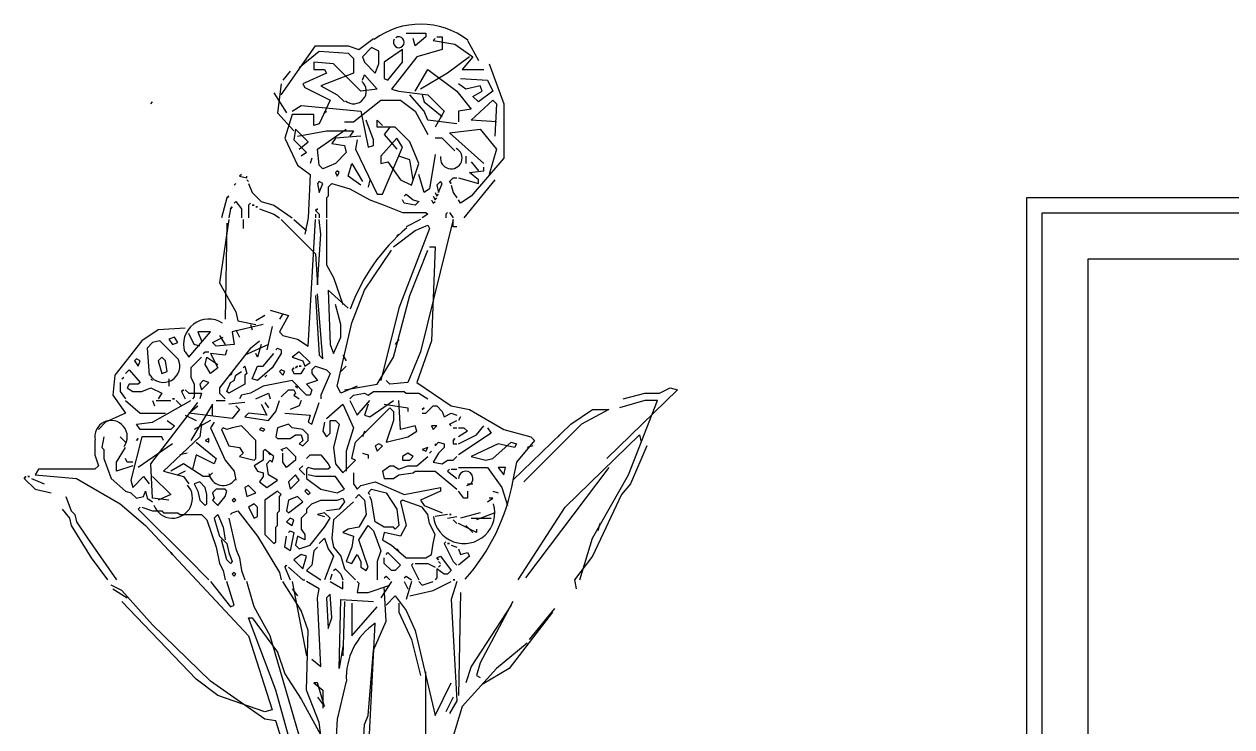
# Model space of a CAD drawing. Header units: millimetres. Extents: x 351279 to 387190, y -1289537 to -1277077.
# Drawn here: x 376835 to 377400, y -1286773 to -1286444 of the extents above; entities that cross this region are included whole.
import ezdxf

# ---------------------------------------------------------------- set-up
doc = ezdxf.new("R2010")
doc.units = ezdxf.units.MM
doc.header["$LTSCALE"] = 20
for name, color, linetype in [('1', 1, 'Continuous'), ('5', 5, 'Continuous'), ('7', 35, 'Continuous'), ('PLANT-EPL03061', 7, 'Continuous')]:
    doc.layers.add(name, color=color, linetype=linetype)
doc.styles.add('ST', font='SimSun.ttf')
doc.styles.get("Standard").update_dxf_attribs({"font": 'SimSun.ttf', "height": 85})

# ---------------------------------------------------------------- blocks, each defined once
blk = doc.blocks.new('PLANT-EPL03006')
at = {"layer": 'PLANT-EPL03061', "color": 7}
for p, q in [((13.011, 34.164), (13.575, 34.587)), ((14.844, 34.799), (15.62, 34.799)), ((15.197, 34.305), (15.127, 34.587)), ((15.62, 34.658), (15.197, 34.305)), ((15.62, 34.799), (15.62, 34.658)), ((15.902, 34.517), (15.973, 34.587)), ((15.973, 34.587), (15.902, 34.517)), ((15.902, 34.517), (16.748, 34.376)), ((16.043, 34.658), (16.255, 34.658)), ((16.255, 34.658), (16.255, 34.164)), ((16.748, 34.376), (17.453, 33.882)), ((17.242, 34.517), (17.665, 33.741)), ((9.979, 32.401), (11.319, 34.305)), ((10.684, 33.459), (11.46, 34.094)), ((11.319, 34.305), (12.588, 34.305)), ((11.46, 34.094), (12.588, 34.023)), ((12.588, 34.305), (13.011, 34.164)), ((12.588, 34.023), (12.8, 33.812)), ((13.505, 34.235), (13.152, 33.882)), ((13.152, 33.882), (13.223, 33.67)), ((13.787, 34.094), (13.505, 34.235)), ((13.787, 33.6), (13.787, 34.094)), ((14.703, 34.164), (13.998, 33.67)), ((15.268, 33.882), (14.28, 32.613)), ((14.703, 33.67), (14.703, 34.164)), ((16.255, 34.164), (15.268, 33.882)), ((17.312, 33.882), (16.466, 33.247)), ((17.453, 33.882), (17.03, 33.388)), ((11.249, 33.67), (11.249, 33.388)), ((12.024, 33.6), (11.249, 33.67)), ((13.082, 32.542), (12.024, 33.6)), ((12.8, 33.812), (12.8, 33.247)), ((13.223, 33.67), (13.646, 33.247)), ((13.646, 33.247), (13.787, 33.6)), ((13.998, 33.67), (13.998, 33.036)), ((14.139, 32.965), (14.703, 33.67)), ((18.088, 33.6), (18.652, 32.049)), ((10.332, 33.318), (10.05, 32.965)), ((11.742, 33.247), (10.825, 32.824)), ((11.249, 33.388), (11.672, 33.388)), ((12.8, 33.247), (11.531, 32.754)), ((11.672, 33.388), (11.742, 33.247)), ((13.152, 32.965), (13.223, 33.177)), ((13.223, 33.177), (13.716, 32.613)), ((13.998, 33.036), (14.139, 32.965)), ((15.197, 32.542), (15.691, 33.388)), ((16.466, 33.247), (15.409, 32.613)), ((15.691, 33.388), (16.819, 32.542)), ((16.96, 33.036), (18.017, 32.965)), ((17.03, 33.388), (17.876, 33.388)), ((18.017, 32.965), (18.229, 32.542)), ((9.697, 32.472), (10.191, 31.696)), ((9.979, 32.824), (9.838, 31.696)), ((10.825, 32.824), (10.896, 32.683)), ((10.896, 32.683), (11.883, 32.19)), ((11.531, 32.754), (12.165, 32.401)), ((13.716, 32.613), (13.082, 32.542)), ((14.28, 32.613), (14.562, 32.542)), ((14.562, 32.542), (15.691, 32.401)), ((16.819, 32.542), (17.383, 31.837)), ((17.171, 32.613), (16.889, 32.824)), ((17.735, 32.754), (17.171, 32.613)), ((17.453, 32.331), (17.806, 32.542)), ((18.229, 32.542), (17.665, 32.119)), ((17.806, 32.542), (17.735, 32.754)), ((4.903, 32.049), (4.973, 32.119)), ((4.973, 32.119), (4.973, 32.119)), ((11.883, 32.19), (11.46, 31.273)), ((12.165, 32.401), (12.447, 32.119)), ((12.8, 31.344), (13.857, 32.19)), ((13.857, 32.19), (14.633, 32.19)), ((14.633, 32.19), (15.197, 31.767)), ((15.55, 31.767), (14.986, 32.401)), ((15.479, 32.401), (15.55, 32.119)), ((15.55, 32.119), (16.255, 31.555)), ((15.691, 32.401), (16.325, 31.767)), ((17.383, 31.414), (18.229, 32.19)), ((17.665, 32.119), (17.453, 32.331)), ((18.229, 32.19), (18.37, 32.049)), ((18.37, 32.049), (18.299, 30.78)), ((18.652, 32.049), (18.652, 29.934)), ((9.838, 31.696), (10.473, 30.991)), ((10.402, 31.626), (10.12, 30.709)), ((10.402, 31.767), (10.755, 31.978)), ((11.249, 31.626), (10.402, 31.626)), ((10.755, 31.978), (13.082, 31.767)), ((11.249, 31.203), (11.249, 31.626)), ((11.672, 31.696), (11.742, 31.767)), ((11.742, 31.767), (11.742, 31.767)), ((13.082, 31.767), (13.364, 30.357)), ((15.197, 31.767), (15.691, 30.85)), ((15.691, 31.414), (15.55, 31.767)), ((16.325, 31.767), (15.973, 31.132)), ((17.383, 31.837), (16.889, 31.767)), ((16.889, 31.767), (16.889, 31.344)), ((10.543, 31.062), (10.473, 30.639)), ((11.037, 30.568), (10.543, 31.062)), ((11.46, 31.273), (11.249, 31.203)), ((11.39, 30.286), (12.518, 31.062)), ((12.447, 31.344), (12.8, 31.344)), ((13.575, 30.639), (13.293, 31.414)), ((13.716, 31.132), (13.716, 31.414)), ((13.716, 31.414), (13.928, 31.203)), ((14.421, 31.132), (13.716, 31.132)), ((14.21, 31.132), (13.998, 30.85)), ((14.986, 30.568), (14.421, 31.132)), ((16.819, 31.273), (15.691, 31.414)), ((16.537, 30.921), (17.735, 31.062)), ((18.37, 31.344), (17.383, 31.414)), ((17.735, 31.062), (18.37, 30.286)), ((10.12, 30.709), (10.614, 29.651)), ((10.473, 30.639), (10.966, 30.145)), ((10.614, 30.78), (11.742, 30.991)), ((11.742, 30.991), (12.8, 30.991)), ((12.095, 30.709), (11.954, 30.498)), ((13.082, 30.78), (12.095, 30.709)), ((12.8, 30.991), (12.659, 30.78)), ((12.941, 30.639), (12.87, 30.286)), ((13.575, 30.427), (13.575, 30.639)), ((14.492, 30.709), (13.857, 30.004)), ((13.998, 30.85), (14.492, 30.286)), ((14.703, 30.357), (14.492, 30.709)), ((16.255, 30.709), (15.973, 30.709)), ((16.748, 30.216), (16.255, 30.709)), ((17.876, 29.722), (16.537, 30.921)), ((10.684, 30.286), (11.037, 30.568)), ((10.966, 30.145), (10.755, 30.004)), ((11.46, 29.651), (11.39, 30.286)), ((11.954, 30.498), (12.447, 30.427)), ((12.518, 30.145), (12.095, 29.722)), ((12.447, 30.427), (12.518, 30.145)), ((12.87, 30.286), (13.716, 28.523)), ((13.364, 30.357), (13.575, 30.427)), ((13.928, 28.523), (14.703, 30.357)), ((15.338, 29.722), (14.986, 30.568)), ((18.37, 30.286), (18.088, 29.299)), ((10.614, 29.651), (11.108, 29.299)), ((11.178, 29.934), (11.108, 29.722)), ((11.601, 29.51), (11.46, 29.651)), ((12.095, 29.722), (11.601, 29.51)), ((12.588, 29.228), (12.729, 29.722)), ((12.729, 29.722), (13.152, 29.017)), ((13.857, 30.004), (13.857, 29.722)), ((13.857, 29.722), (14.139, 29.792)), ((14.139, 29.792), (14.633, 29.087)), ((14.986, 29.863), (14.562, 30.004)), ((15.127, 29.087), (14.986, 29.863)), ((15.056, 28.876), (15.338, 29.722)), ((15.973, 30.075), (15.761, 28.735)), ((17.171, 30.004), (17.171, 29.722)), ((18.652, 29.934), (17.383, 28.453)), ((17.383, 29.792), (17.665, 29.44)), ((8.428, 29.299), (8.358, 29.228)), ((8.358, 29.228), (8.64, 29.158)), ((8.64, 29.158), (8.64, 29.228)), ((11.108, 29.299), (11.037, 27.607)), ((12.165, 29.44), (12.095, 29.369)), ((12.095, 29.369), (12.165, 29.228)), ((12.236, 29.369), (12.165, 29.44)), ((12.165, 29.228), (12.236, 29.369)), ((13.082, 28.876), (12.588, 29.228)), ((15.55, 28.594), (15.338, 29.299)), ((17.312, 29.369), (17.876, 29.44)), ((17.665, 29.087), (17.312, 29.369)), ((17.876, 29.44), (17.876, 29.581)), ((8.076, 28.735), (8.076, 28.735)), ((8.146, 28.876), (8.217, 28.946)), ((8.287, 29.087), (8.287, 29.087)), ((8.64, 29.087), (8.71, 29.017)), ((8.71, 29.017), (8.64, 29.087)), ((8.71, 28.946), (8.851, 28.594)), ((11.46, 29.017), (11.39, 28.946)), ((11.39, 28.946), (11.46, 28.594)), ((11.601, 28.946), (11.46, 29.017)), ((11.46, 28.594), (11.601, 28.946)), ((11.813, 28.805), (11.954, 28.946)), ((11.813, 28.805), (11.813, 28.453)), ((11.954, 28.946), (12.659, 28.735)), ((12.659, 28.735), (13.434, 28.312)), ((13.434, 29.087), (13.364, 28.805)), ((14.633, 29.087), (15.056, 28.876)), ((15.761, 28.735), (15.55, 28.594)), ((16.184, 29.017), (16.043, 28.876)), ((16.043, 28.876), (16.114, 28.594)), ((16.114, 28.594), (16.255, 28.946)), ((16.255, 28.946), (16.184, 29.017)), ((16.537, 29.017), (16.678, 29.158)), ((16.537, 29.017), (16.607, 28.946)), ((16.607, 28.946), (16.537, 29.017)), ((16.607, 28.876), (16.678, 28.594)), ((16.678, 29.158), (16.819, 29.158)), ((16.889, 29.158), (17.665, 28.946)), ((18.299, 29.087), (17.101, 27.607)), ((17.665, 28.946), (17.665, 29.087)), ((7.864, 28.382), (7.653, 27.607)), ((7.864, 28.382), (7.935, 28.453)), ((7.935, 28.453), (7.864, 28.382)), ((8.005, 28.594), (8.005, 28.594)), ((8.146, 28.171), (8.217, 28.241)), ((8.217, 28.241), (8.428, 27.959)), ((8.851, 28.594), (9.204, 28.241)), ((9.204, 28.241), (9.697, 28.1)), ((11.813, 28.453), (11.742, 28.382)), ((11.742, 28.382), (11.742, 27.607)), ((13.434, 28.312), (13.998, 28.1)), ((13.716, 28.523), (13.928, 28.523)), ((14.774, 28.171), (14.703, 28.312)), ((14.774, 28.453), (14.844, 28.523)), ((14.844, 28.523), (15.127, 28.312)), ((15.127, 28.312), (15.338, 28.241)), ((15.338, 28.241), (15.197, 28.1)), ((15.832, 28.312), (15.902, 28.171)), ((15.902, 28.453), (15.973, 28.312)), ((15.902, 28.171), (15.973, 28.241)), ((15.973, 28.594), (16.043, 28.453)), ((15.973, 28.312), (16.043, 28.382)), ((16.043, 28.453), (16.114, 28.523)), ((16.678, 28.594), (16.819, 28.382)), ((16.96, 28.171), (16.889, 28.312)), ((17.383, 28.453), (16.96, 28.171)), ((8.005, 27.959), (7.935, 27.607)), ((8.005, 27.959), (8.076, 28.03)), ((8.076, 28.03), (8.005, 27.959)), ((8.428, 27.959), (8.428, 27.607)), ((8.71, 28.1), (8.781, 28.171)), ((8.781, 28.171), (8.71, 28.1)), ((8.71, 28.1), (8.71, 27.607)), ((8.851, 28.1), (8.922, 28.1)), ((8.922, 28.1), (8.851, 28.1)), ((8.992, 28.03), (9.063, 28.03)), ((9.063, 28.03), (8.992, 28.03)), ((9.133, 27.959), (9.697, 27.748)), ((9.697, 28.1), (10.402, 27.607)), ((11.319, 27.889), (11.39, 27.959)), ((11.39, 27.959), (11.319, 27.889)), ((11.319, 27.889), (11.46, 27.748)), ((13.998, 28.1), (14.703, 27.818)), ((14.703, 27.818), (15.62, 27.818)), ((15.197, 28.1), (14.774, 28.171)), ((15.62, 27.818), (15.691, 27.748)), ((16.396, 27.748), (16.466, 27.818)), ((16.466, 27.818), (16.396, 27.748)), ((16.537, 27.818), (16.678, 27.607)), ((7.935, 27.536), (7.582, 25.068)), ((7.864, 27.395), (7.794, 23.658)), ((8.499, 27.536), (8.499, 27.184)), ((9.697, 27.748), (9.909, 27.607)), ((9.979, 27.536), (10.473, 27.043)), ((10.473, 27.536), (10.966, 27.113)), ((11.037, 27.607), (10.896, 26.972)), ((11.037, 22.601), (11.319, 27.536)), ((11.319, 27.748), (11.319, 27.607)), ((11.46, 27.748), (11.46, 27.607)), ((11.531, 26.972), (11.46, 27.536)), ((11.742, 27.536), (11.742, 25.773)), ((15.409, 27.536), (14.844, 27.254)), ((15.197, 27.113), (15.691, 27.325)), ((16.678, 27.536), (15.409, 22.389)), ((15.691, 27.748), (15.479, 27.607)), ((15.691, 27.325), (15.761, 27.184)), ((16.396, 27.748), (16.396, 27.607)), ((16.678, 27.254), (16.678, 27.536)), ((10.473, 27.043), (11.319, 26.197)), ((11.39, 24.998), (11.531, 26.972)), ((14.351, 26.479), (15.197, 27.113)), ((14.492, 26.902), (14.562, 26.972)), ((15.761, 27.184), (14.562, 24.081)), ((14.562, 26.972), (14.562, 26.972)), ((16.819, 27.254), (16.678, 27.254)), ((15.761, 26.479), (15.973, 26.479)), ((15.973, 26.479), (15.832, 22.812)), ((11.319, 26.197), (11.39, 24.998)), ((13.223, 24.786), (14.28, 26.338)), ((14.986, 24.575), (15.691, 26.338)), ((11.742, 25.773), (12.024, 25.28)), ((7.582, 25.068), (8.217, 23.94)), ((12.024, 25.28), (12.377, 24.222)), ((11.319, 24.575), (11.46, 22.248)), ((11.601, 22.107), (11.39, 24.645)), ((12.588, 24.081), (11.813, 24.786)), ((11.813, 24.786), (11.883, 22.671)), ((12.729, 23.517), (13.223, 24.786)), ((14.351, 22.177), (14.986, 24.575)), ((9.556, 24.011), (10.261, 23.799)), ((12.306, 23.447), (12.095, 24.222)), ((14.562, 24.081), (13.857, 21.261)), ((8.217, 23.94), (8.287, 23.588)), ((8.287, 23.588), (8.992, 23.447)), ((9.345, 23.799), (8.992, 23.588)), ((10.05, 23.87), (9.909, 23.658)), ((10.261, 23.799), (9.909, 23.165)), ((5.185, 23.235), (4.55, 22.812)), ((6.242, 23.306), (5.185, 23.235)), ((6.383, 22.177), (7.229, 23.165)), ((6.595, 22.671), (6.383, 23.094)), ((7.229, 23.165), (6.736, 23.165)), ((6.736, 23.165), (6.877, 22.812)), ((9.274, 23.447), (8.076, 23.165)), ((8.076, 23.165), (8.146, 22.671)), ((8.217, 23.235), (8.358, 22.953)), ((8.781, 23.447), (8.851, 23.235)), ((9.627, 23.376), (9.415, 22.46)), ((9.909, 23.165), (10.05, 23.024)), ((12.165, 21.049), (12.729, 23.517)), ((12.306, 22.953), (12.306, 23.447)), ((4.55, 22.812), (3.493, 21.472)), ((4.973, 22.742), (4.762, 22.53)), ((5.255, 22.812), (4.973, 22.742)), ((5.96, 22.107), (5.255, 22.812)), ((5.819, 22.953), (5.608, 22.883)), ((5.608, 22.883), (5.749, 22.671)), ((5.749, 22.671), (5.96, 22.742)), ((5.96, 22.742), (5.819, 22.953)), ((6.806, 22.601), (6.595, 22.671)), ((7.3, 22.742), (7.723, 22.953)), ((7.441, 22.601), (7.3, 22.742)), ((8.146, 22.671), (7.441, 22.601)), ((7.582, 23.024), (7.794, 22.671)), ((9.486, 22.671), (8.569, 22.248)), ((8.781, 22.53), (9.133, 22.812)), ((9.204, 22.671), (9.063, 22.177)), ((10.05, 23.024), (10.614, 22.883)), ((10.614, 22.883), (11.037, 22.601)), ((11.883, 22.671), (12.024, 22.319)), ((12.024, 22.319), (12.306, 22.953)), ((14.562, 22.883), (14.421, 22.671)), ((15.832, 22.812), (15.268, 21.19)), ((4.762, 22.53), (4.832, 21.472)), ((5.326, 22.177), (5.185, 22.036)), ((5.467, 22.036), (5.326, 22.177)), ((6.242, 22.389), (6.383, 22.177)), ((6.454, 21.754), (6.877, 22.177)), ((6.947, 22.319), (7.018, 22.389)), ((7.018, 22.389), (7.159, 22.389)), ((7.018, 21.895), (7.088, 22.177)), ((7.088, 22.177), (7.512, 21.895)), ((7.794, 22.248), (7.229, 22.319)), ((7.229, 22.319), (7.512, 21.754)), ((8.781, 22.53), (7.582, 20.979)), ((7.864, 22.46), (7.794, 22.248)), ((9.063, 22.177), (8.992, 22.319)), ((9.274, 21.825), (9.697, 22.319)), ((9.979, 22.319), (9.627, 21.754)), ((9.768, 22.46), (9.838, 22.53)), ((9.838, 22.53), (9.979, 22.46)), ((9.979, 22.46), (9.979, 22.319)), ((10.684, 22.389), (10.402, 22.177)), ((10.402, 22.177), (10.825, 22.036)), ((11.108, 21.966), (10.684, 22.389)), ((11.46, 22.248), (11.601, 22.107)), ((12.377, 22.248), (12.518, 22.036)), ((13.716, 21.12), (14.351, 22.177)), ((15.409, 22.389), (14.915, 21.19)), ((3.916, 21.543), (4.057, 21.684)), ((4.057, 21.684), (4.48, 21.19)), ((4.339, 22.107), (4.268, 22.036)), ((4.268, 22.036), (4.409, 21.825)), ((4.48, 22.036), (4.339, 22.107)), ((4.409, 21.825), (4.48, 22.036)), ((5.185, 22.036), (5.326, 21.543)), ((5.537, 21.613), (5.467, 22.036)), ((6.454, 21.754), (6.454, 21.402)), ((7.229, 21.543), (7.018, 21.895)), ((7.512, 21.754), (7.229, 21.543)), ((8.499, 21.754), (8.569, 21.825)), ((8.569, 21.825), (8.64, 21.543)), ((8.851, 21.331), (9.063, 21.825)), ((9.063, 21.825), (9.274, 21.825)), ((9.627, 21.754), (9.063, 21.261)), ((9.979, 21.684), (9.909, 21.613)), ((10.12, 21.613), (9.979, 21.684)), ((10.402, 21.684), (10.473, 21.754)), ((10.473, 21.754), (10.402, 21.684)), ((10.402, 21.684), (10.473, 21.543)), ((10.543, 21.754), (10.614, 21.825)), ((10.614, 21.825), (10.543, 21.754)), ((10.684, 21.825), (10.755, 21.825)), ((10.755, 21.825), (10.684, 21.825)), ((10.755, 21.543), (10.896, 21.754)), ((10.825, 22.036), (10.896, 21.825)), ((10.896, 21.825), (11.108, 21.966)), ((11.178, 21.684), (11.319, 21.825)), ((11.178, 21.684), (11.178, 21.543)), ((11.319, 21.825), (11.742, 21.684)), ((11.742, 21.684), (11.883, 21.543)), ((12.518, 21.825), (12.306, 21.613)), ((3.493, 21.472), (3.422, 20.697)), ((3.704, 21.19), (3.704, 20.838)), ((3.775, 21.331), (3.845, 21.402)), ((4.48, 21.19), (4.409, 21.12)), ((4.903, 21.331), (4.973, 21.261)), ((4.973, 21.261), (4.903, 21.331)), ((5.326, 21.543), (5.537, 21.613)), ((5.608, 21.331), (5.608, 21.049)), ((6.454, 21.402), (6.595, 21.12)), ((6.947, 21.261), (6.806, 21.12)), ((6.877, 20.908), (7.159, 21.19)), ((7.159, 21.19), (6.947, 21.261)), ((7.864, 20.838), (8.005, 21.19)), ((8.005, 21.472), (8.076, 21.543)), ((8.076, 21.543), (8.005, 21.472)), ((8.005, 21.19), (8.146, 21.261)), ((8.146, 21.261), (8.217, 21.472)), ((8.217, 21.472), (8.428, 21.613)), ((8.64, 21.543), (8.569, 21.472)), ((8.569, 21.472), (8.569, 21.12)), ((9.063, 21.261), (8.851, 21.331)), ((10.402, 21.261), (9.274, 21.049)), ((9.345, 21.402), (9.415, 21.472)), ((9.415, 21.472), (9.345, 21.402)), ((9.909, 21.613), (10.05, 21.472)), ((10.05, 21.472), (10.12, 21.613)), ((10.966, 20.697), (10.402, 21.261)), ((10.473, 21.543), (10.755, 21.543)), ((11.39, 21.261), (10.966, 21.12)), ((11.178, 21.543), (11.39, 21.261)), ((11.883, 21.543), (11.531, 20.697)), ((14.21, 21.12), (14.069, 21.261)), ((14.915, 21.19), (14.21, 21.12)), ((15.268, 21.19), (16.607, 20.274)), ((3.704, 20.838), (3.916, 20.556)), ((4.057, 21.12), (3.986, 20.979)), ((3.986, 20.979), (4.198, 20.838)), ((4.409, 21.12), (4.057, 21.12)), ((4.198, 20.838), (4.55, 20.838)), ((4.55, 20.838), (4.903, 20.979)), ((4.903, 20.979), (5.326, 20.767)), ((5.326, 20.767), (5.185, 20.556)), ((6.101, 20.838), (6.172, 20.908)), ((6.172, 20.908), (6.101, 20.838)), ((6.101, 20.838), (6.242, 20.556)), ((6.242, 20.908), (6.383, 20.767)), ((6.383, 20.767), (6.877, 20.767)), ((6.595, 21.12), (6.595, 20.626)), ((6.806, 21.12), (6.877, 20.908)), ((6.877, 20.767), (6.806, 20.556)), ((7.582, 20.979), (7.582, 20.767)), ((7.582, 20.767), (7.794, 20.556)), ((7.935, 20.767), (7.864, 20.838)), ((8.569, 21.12), (7.935, 20.767)), ((8.781, 20.767), (8.428, 20.697)), ((9.274, 21.049), (8.781, 20.767)), ((8.992, 20.556), (9.486, 20.767)), ((9.486, 20.767), (9.556, 20.556)), ((9.979, 20.626), (10.261, 20.908)), ((10.261, 20.908), (10.473, 20.908)), ((10.473, 20.908), (10.543, 20.767)), ((10.543, 20.767), (10.473, 20.697)), ((10.543, 21.049), (10.614, 20.979)), ((10.614, 20.979), (10.543, 21.049)), ((10.966, 21.12), (11.178, 20.908)), ((11.178, 20.908), (11.108, 20.697)), ((12.306, 20.767), (12.165, 21.049)), ((12.941, 21.049), (12.306, 20.767)), ((12.447, 20.908), (13.716, 21.12)), ((12.8, 20.697), (13.223, 20.767)), ((13.223, 20.767), (13.364, 20.697)), ((13.364, 20.697), (13.575, 20.838)), ((13.575, 20.838), (14.774, 20.838)), ((14.774, 20.838), (14.844, 20.767)), ((14.844, 20.767), (15.338, 20.767)), ((15.338, 20.767), (15.691, 20.556)), ((25.421, 20.908), (22.671, 18.229)), ((23.306, 20.556), (24.152, 20.767)), ((24.152, 20.767), (24.716, 20.767)), ((24.716, 20.767), (25.139, 20.979)), ((25.139, 20.979), (25.421, 20.908)), ((3.422, 20.697), (3.916, 19.992)), ((3.916, 20.485), (4.48, 19.992)), ((4.903, 18.017), (6.736, 20.415)), ((4.973, 20.485), (5.044, 20.274)), ((4.973, 19.639), (6.454, 20.485)), ((5.114, 20.485), (5.678, 20.485)), ((5.749, 20.556), (5.819, 20.556)), ((5.819, 20.556), (5.749, 20.556)), ((5.89, 20.485), (6.101, 20.274)), ((6.383, 19.992), (6.736, 20.274)), ((7.3, 20.344), (6.454, 18.934)), ((6.595, 20.626), (6.524, 20.556)), ((7.3, 19.921), (7.3, 20.344)), ((7.441, 20.485), (7.794, 20.485)), ((8.569, 20.415), (7.935, 20.344)), ((8.217, 20.274), (8.358, 20.133)), ((8.428, 20.697), (8.358, 20.556)), ((9.204, 20.344), (9.415, 19.921)), ((9.345, 20.415), (9.486, 20.203)), ((9.768, 20.062), (9.909, 20.485)), ((10.684, 20.274), (10.332, 20.133)), ((10.473, 20.697), (10.684, 20.556)), ((10.755, 20.485), (10.684, 20.274)), ((11.108, 20.697), (10.966, 20.697)), ((11.178, 19.569), (11.46, 20.415)), ((11.531, 20.697), (11.531, 20.556)), ((11.742, 19.78), (12.377, 20.344)), ((12.377, 20.344), (12.8, 19.428)), ((12.659, 20.556), (12.8, 20.697)), ((12.659, 20.485), (12.941, 19.921)), ((12.941, 19.921), (13.434, 20.485)), ((13.223, 20.626), (13.223, 20.626)), ((13.364, 20.344), (13.223, 19.921)), ((13.434, 20.626), (13.434, 20.626)), ((13.434, 19.851), (14.351, 20.485)), ((13.998, 20.344), (14.915, 20.203)), ((14.633, 19.357), (14.562, 20.485)), ((15.62, 19.992), (15.902, 20.274)), ((15.902, 20.274), (16.043, 20.274)), ((16.043, 20.274), (16.255, 20.062)), ((16.607, 20.274), (17.312, 20.133)), ((24.152, 20.485), (23.165, 20.203)), ((23.517, 17.594), (24.645, 20.485)), ((24.645, 20.485), (24.152, 20.485)), ((3.916, 19.992), (3.14, 19.639)), ((4.48, 19.992), (5.467, 19.992)), ((6.242, 19.921), (6.665, 19.71)), ((8.076, 19.78), (6.383, 19.992)), ((8.358, 20.133), (8.076, 19.78)), ((8.71, 19.992), (8.569, 19.851)), ((8.569, 19.851), (9.486, 19.71)), ((9.415, 19.921), (8.71, 19.992)), ((9.486, 19.71), (9.768, 20.062)), ((10.12, 19.992), (11.108, 19.921)), ((11.108, 19.921), (11.037, 19.639)), ((12.87, 18.864), (14.21, 20.203)), ((13.223, 19.921), (13.434, 19.851)), ((14.21, 20.203), (14.351, 20.062)), ((14.351, 20.062), (14.351, 19.71)), ((14.915, 20.203), (14.915, 20.062)), ((15.479, 20.133), (15.55, 20.203)), ((15.55, 20.203), (15.479, 20.133)), ((15.479, 19.992), (15.62, 19.992)), ((16.255, 20.062), (16.325, 19.851)), ((16.325, 19.851), (16.607, 19.992)), ((16.607, 19.992), (16.819, 19.921)), ((16.96, 19.851), (16.889, 19.71)), ((17.312, 20.133), (18.652, 19.357)), ((21.261, 19.569), (22.107, 20.133)), ((22.742, 20.133), (21.684, 19.569)), ((22.107, 20.133), (22.742, 20.133)), ((3.14, 19.639), (2.858, 19.357)), ((4.339, 19.569), (4.973, 19.639)), ((4.48, 19.357), (4.339, 19.569)), ((5.678, 19.357), (4.48, 19.357)), ((5.537, 19.71), (5.819, 19.498)), ((5.819, 19.498), (5.678, 19.357)), ((7.229, 19.71), (6.595, 19.357)), ((6.877, 19.569), (6.806, 19.075)), ((7.371, 19.639), (7.229, 19.428)), ((7.229, 19.428), (7.794, 18.158)), ((7.723, 19.428), (7.653, 19.357)), ((7.653, 19.357), (7.935, 18.723)), ((7.864, 19.357), (7.723, 19.428)), ((8.076, 19.428), (7.864, 19.357)), ((8.428, 19.498), (8.076, 19.428)), ((8.992, 18.934), (8.428, 19.498)), ((9.204, 19.428), (9.133, 19.357)), ((9.133, 19.357), (9.274, 19.287)), ((9.345, 19.357), (9.204, 19.428)), ((9.274, 19.287), (9.345, 19.357)), ((9.838, 19.428), (9.768, 19.075)), ((10.261, 19.569), (9.838, 19.428)), ((10.402, 19.428), (10.261, 19.569)), ((10.825, 19.357), (10.402, 19.428)), ((11.037, 19.146), (10.825, 19.357)), ((11.037, 19.639), (11.178, 19.569)), ((11.672, 19.639), (11.601, 19.287)), ((11.883, 19.71), (12.095, 19.71)), ((11.883, 19.216), (11.883, 19.71)), ((12.236, 19.569), (12.024, 18.652)), ((12.095, 19.71), (12.236, 19.569)), ((12.8, 19.428), (12.518, 18.511)), ((14.351, 19.71), (14.069, 18.864)), ((15.197, 19.498), (14.633, 19.357)), ((15.268, 19.287), (15.197, 19.498)), ((15.832, 19.498), (15.902, 19.357)), ((16.043, 19.498), (15.832, 19.498)), ((15.902, 19.357), (16.043, 19.498)), ((16.537, 19.569), (16.819, 19.71)), ((16.537, 19.569), (16.607, 19.498)), ((16.607, 19.498), (16.537, 19.569)), ((16.678, 19.428), (16.819, 19.428)), ((16.889, 19.428), (17.101, 19.428)), ((17.101, 19.428), (17.242, 19.287)), ((17.594, 19.146), (17.876, 19.498)), ((18.017, 19.428), (18.158, 19.216)), ((18.652, 19.357), (19.71, 19.075)), ((19.005, 17.383), (21.261, 19.569)), ((21.684, 19.569), (19.428, 17.312)), ((2.717, 18.934), (2.717, 18.37)), ((3.069, 19.075), (2.999, 18.652)), ((3.704, 19.075), (3.916, 18.864)), ((4.55, 19.075), (4.127, 17.383)), ((4.339, 18.934), (4.409, 19.005)), ((4.409, 19.005), (4.339, 18.934)), ((5.326, 19.075), (4.55, 19.075)), ((5.396, 18.934), (5.326, 19.075)), ((6.806, 19.075), (5.396, 17.735)), ((6.665, 18.864), (7.441, 18.229)), ((7.159, 19.005), (7.018, 18.934)), ((7.018, 18.934), (7.159, 18.864)), ((7.159, 18.864), (7.159, 19.005)), ((8.992, 18.229), (8.992, 18.934)), ((9.768, 19.075), (9.838, 19.005)), ((9.838, 19.005), (10.332, 19.005)), ((10.332, 19.005), (10.543, 19.146)), ((10.543, 19.146), (10.755, 19.146)), ((10.825, 18.934), (10.684, 18.793)), ((10.755, 19.146), (10.825, 18.934)), ((10.825, 18.723), (11.037, 18.934)), ((11.037, 18.934), (11.037, 19.146)), ((11.601, 19.287), (11.742, 19.075)), ((11.742, 19.075), (11.883, 19.216)), ((12.729, 18.229), (12.87, 18.864)), ((13.223, 19.287), (13.152, 19.075)), ((14.069, 18.864), (14.915, 19.075)), ((14.915, 19.075), (15.268, 19.287)), ((15.973, 18.723), (16.114, 18.864)), ((16.114, 18.864), (16.325, 18.793)), ((16.678, 18.934), (16.748, 19.005)), ((16.748, 19.005), (16.678, 18.934)), ((16.678, 18.934), (16.678, 18.793)), ((17.242, 19.287), (16.889, 19.075)), ((18.158, 19.216), (16.889, 18.37)), ((16.889, 18.793), (17.594, 19.146)), ((18.229, 18.229), (18.934, 18.864)), ((18.934, 18.864), (19.146, 18.793)), ((19.851, 18.934), (19.146, 18.088)), ((19.71, 19.075), (19.851, 18.934)), ((20.767, 19.075), (20.838, 19.146)), ((20.838, 19.146), (20.838, 19.146)), ((21.049, 16.325), (23.94, 19.146)), ((23.94, 19.146), (24.011, 18.864)), ((2.717, 18.37), (2.858, 17.947)), ((2.999, 18.652), (3.069, 18.582)), ((3.069, 18.582), (3.069, 18.229)), ((3.563, 18.088), (3.916, 18.652)), ((5.749, 18.793), (4.409, 17.876)), ((6.313, 18.44), (6.031, 18.37)), ((6.665, 18.37), (6.524, 17.806)), ((7.371, 18.017), (6.665, 18.37)), ((7.935, 18.723), (8.358, 18.652)), ((8.358, 18.652), (8.499, 18.44)), ((8.499, 18.44), (8.358, 18.299)), ((9.345, 18.582), (9.274, 18.511)), ((9.274, 18.511), (9.274, 18.158)), ((9.697, 18.299), (9.345, 18.582)), ((9.486, 18.44), (9.556, 18.37)), ((9.556, 18.37), (9.486, 18.44)), ((9.979, 18.582), (10.191, 18.652)), ((9.979, 18.582), (10.05, 18.511)), ((10.05, 18.511), (9.979, 18.582)), ((10.05, 18.088), (10.05, 18.44)), ((10.191, 18.652), (10.543, 18.299)), ((10.684, 18.793), (10.825, 18.723)), ((10.966, 18.229), (11.108, 18.37)), ((11.108, 18.37), (11.531, 18.37)), ((11.531, 18.37), (11.813, 18.017)), ((12.024, 18.652), (12.095, 18.017)), ((12.518, 18.511), (12.518, 17.735)), ((13.152, 18.44), (13.364, 18.37)), ((13.364, 18.37), (13.364, 18.229)), ((13.787, 18.793), (13.646, 18.723)), ((13.646, 18.723), (13.716, 18.511)), ((13.716, 18.511), (13.928, 18.723)), ((13.928, 18.723), (13.787, 18.793)), ((14.915, 18.44), (14.703, 18.299)), ((15.127, 18.299), (14.915, 18.44)), ((15.691, 18.652), (15.479, 18.582)), ((15.479, 18.582), (15.62, 18.511)), ((15.62, 18.511), (15.691, 18.652)), ((15.761, 18.44), (15.832, 18.511)), ((15.902, 18.652), (15.902, 18.652)), ((16.114, 18.44), (15.902, 18.088)), ((15.973, 18.793), (15.973, 18.723)), ((16.325, 18.652), (16.114, 18.44)), ((16.325, 18.793), (16.325, 18.652)), ((16.678, 18.793), (16.819, 18.793)), ((18.44, 18.793), (17.383, 18.299)), ((19.075, 18.652), (18.44, 18.793)), ((19.146, 18.793), (19.075, 18.652)), ((19.78, 18.723), (19.569, 18.652)), ((24.222, 18.723), (23.588, 17.242)), ((2.858, 17.947), (2.717, 17.806)), ((3.069, 18.229), (3.351, 17.453)), ((3.563, 17.735), (3.563, 18.088)), ((4.198, 17.947), (3.563, 17.735)), ((3.986, 18.088), (3.916, 18.229)), ((4.198, 18.088), (3.986, 18.088)), ((4.973, 16.678), (4.903, 18.017)), ((6.172, 18.017), (5.678, 17.735)), ((6.947, 17.524), (6.172, 18.017)), ((7.441, 18.229), (7.371, 18.017)), ((7.794, 18.158), (8.146, 17.735)), ((8.358, 18.299), (8.922, 18.158)), ((8.922, 18.158), (8.992, 18.229)), ((9.274, 18.158), (8.922, 17.947)), ((8.922, 17.947), (9.063, 17.735)), ((9.415, 18.017), (9.556, 18.158)), ((9.486, 17.594), (9.415, 18.017)), ((9.556, 18.158), (9.627, 18.088)), ((9.627, 18.088), (9.697, 18.299)), ((10.191, 17.876), (10.05, 18.088)), ((10.543, 18.158), (10.191, 17.876)), ((10.543, 18.299), (10.543, 18.158)), ((10.684, 17.806), (10.825, 17.947)), ((10.896, 18.088), (10.896, 18.088)), ((11.813, 18.017), (11.883, 17.876)), ((12.095, 18.017), (12.377, 17.665)), ((12.377, 17.665), (12.87, 18.158)), ((12.87, 18.158), (12.729, 18.229)), ((13.928, 17.735), (14.21, 17.947)), ((14.21, 17.947), (14.351, 17.947)), ((14.351, 17.947), (14.562, 17.806)), ((14.562, 17.806), (14.915, 17.947)), ((14.703, 18.299), (14.703, 18.158)), ((14.703, 18.158), (14.986, 18.158)), ((14.915, 17.947), (15.268, 17.947)), ((14.986, 18.158), (15.127, 18.299)), ((15.268, 17.947), (15.691, 18.299)), ((15.902, 18.088), (16.255, 18.017)), ((16.255, 18.017), (16.466, 18.158)), ((16.466, 18.158), (16.678, 18.158)), ((16.678, 18.158), (16.819, 18.299)), ((17.383, 18.299), (17.947, 18.158)), ((17.947, 18.158), (18.229, 18.229)), ((19.146, 18.088), (19.005, 17.383)), ((-0.033, 17.453), (0.038, 17.524)), ((0.038, 17.524), (-0.033, 17.453)), ((-0.033, 17.453), (0.39, 17.03)), ((0.108, 17.524), (0.179, 17.524)), ((0.179, 17.524), (0.108, 17.524)), ((0.249, 17.453), (0.743, 17.242)), ((0.531, 17.806), (0.39, 17.594)), ((0.39, 17.594), (2.012, 17.453)), ((2.717, 17.806), (0.531, 17.806)), ((2.012, 17.453), (3.704, 16.466)), ((3.351, 17.453), (3.916, 16.96)), ((4.198, 17.101), (4.621, 17.524)), ((4.621, 17.524), (4.832, 17.242)), ((4.973, 17.524), (5.678, 16.819)), ((5.396, 17.735), (6.172, 17.524)), ((6.242, 17.735), (5.96, 17.594)), ((6.172, 17.524), (6.383, 17.242)), ((7.159, 17.524), (6.947, 17.524)), ((7.3, 17.665), (7.159, 17.524)), ((8.146, 17.735), (8.217, 17.383)), ((9.063, 17.735), (9.274, 17.665)), ((9.274, 17.524), (9.133, 17.312)), ((9.274, 17.665), (9.274, 17.524)), ((9.838, 17.383), (9.486, 17.594)), ((10.543, 17.594), (10.261, 17.312)), ((10.684, 17.383), (10.543, 17.594)), ((10.684, 17.806), (10.896, 17.594)), ((11.037, 17.876), (10.966, 17.806)), ((10.966, 17.806), (10.966, 17.453)), ((10.966, 17.453), (11.531, 17.03)), ((11.249, 17.806), (11.037, 17.876)), ((11.319, 17.524), (11.037, 17.594)), ((11.813, 17.806), (11.249, 17.806)), ((12.095, 17.524), (11.319, 17.524)), ((11.883, 17.876), (11.813, 17.806)), ((12.447, 17.03), (12.095, 17.524)), ((12.8, 17.665), (12.8, 17.242)), ((13.928, 17.735), (13.998, 17.453)), ((13.998, 17.453), (14.351, 17.453)), ((14.351, 17.453), (14.562, 17.594)), ((14.562, 17.594), (15.127, 17.665)), ((15.127, 17.665), (15.197, 17.735)), ((15.197, 17.735), (15.973, 17.735)), ((15.973, 17.735), (16.819, 17.03)), ((16.466, 17.735), (16.537, 17.806)), ((16.537, 17.806), (16.466, 17.735)), ((16.466, 17.735), (16.819, 17.453)), ((16.607, 17.806), (16.819, 17.806)), ((16.889, 17.876), (18.017, 17.876)), ((18.017, 17.876), (18.581, 17.101)), ((18.44, 17.876), (18.652, 17.594)), ((18.723, 17.876), (18.44, 17.876)), ((18.652, 17.594), (18.723, 17.876)), ((22.742, 17.876), (19.498, 13.575)), ((22.107, 15.127), (23.517, 17.594)), ((0.39, 17.03), (1.025, 16.889)), ((3.916, 16.96), (4.127, 16.889)), ((4.127, 17.383), (4.198, 17.101)), ((4.621, 16.748), (4.691, 16.96)), ((4.691, 16.96), (4.762, 16.678)), ((6.806, 17.312), (6.595, 17.242)), ((6.595, 17.242), (6.736, 16.96)), ((6.736, 16.96), (6.806, 16.607)), ((7.018, 17.101), (6.806, 17.312)), ((7.088, 16.819), (7.018, 17.101)), ((7.441, 17.03), (7.3, 16.889)), ((7.794, 17.03), (7.441, 17.03)), ((7.864, 16.96), (7.794, 17.03)), ((7.794, 16.748), (7.864, 16.96)), ((8.71, 17.171), (8.569, 17.101)), ((8.569, 17.101), (8.64, 16.748)), ((8.992, 16.889), (8.71, 17.171)), ((9.133, 17.312), (9.415, 17.101)), ((9.838, 16.96), (9.345, 16.607)), ((9.415, 17.101), (9.838, 17.383)), ((9.979, 16.819), (9.838, 16.96)), ((10.261, 17.312), (10.332, 17.03)), ((10.332, 17.03), (10.684, 17.383)), ((10.966, 17.03), (10.896, 16.96)), ((10.896, 16.96), (11.037, 16.819)), ((11.108, 16.889), (10.966, 17.03)), ((11.531, 17.03), (12.165, 16.889)), ((12.165, 16.889), (12.447, 17.03)), ((12.8, 17.242), (12.941, 17.03)), ((12.941, 17.03), (13.082, 17.171)), ((13.082, 17.171), (13.646, 17.312)), ((13.364, 16.889), (13.505, 17.03)), ((13.505, 17.03), (14.069, 16.889)), ((13.646, 17.312), (14.774, 16.819)), ((14.774, 16.819), (16.184, 17.101)), ((16.184, 16.96), (15.409, 16.607)), ((16.184, 17.101), (16.184, 16.96)), ((17.101, 16.678), (16.889, 16.96)), ((17.242, 17.242), (17.453, 17.242)), ((17.242, 16.96), (17.242, 16.678)), ((18.229, 16.96), (18.44, 16.889)), ((18.581, 17.101), (18.793, 16.396)), ((23.588, 17.242), (23.235, 16.819)), ((1.589, 16.748), (1.8, 16.184)), ((4.127, 16.889), (4.339, 16.678)), ((4.339, 16.678), (4.621, 16.748)), ((4.762, 16.678), (4.973, 16.537)), ((5.608, 16.607), (4.973, 16.678)), ((5.678, 16.819), (5.185, 16.607)), ((6.806, 16.607), (7.018, 16.396)), ((7.088, 16.466), (7.088, 16.819)), ((7.3, 16.889), (7.371, 16.678)), ((7.371, 16.678), (7.3, 16.607)), ((7.3, 16.607), (7.512, 16.396)), ((7.512, 16.396), (7.794, 16.748)), ((8.146, 16.678), (8.076, 16.607)), ((8.076, 16.607), (8.146, 16.537)), ((8.217, 16.607), (8.146, 16.678)), ((8.146, 16.537), (8.217, 16.607)), ((8.64, 16.748), (8.992, 16.889)), ((9.345, 16.607), (9.345, 15.268)), ((9.909, 16.748), (9.979, 16.819)), ((9.909, 16.184), (9.909, 16.748)), ((10.261, 16.607), (10.191, 16.184)), ((10.614, 16.748), (10.261, 16.607)), ((10.261, 16.114), (10.825, 16.537)), ((10.825, 16.537), (10.614, 16.748)), ((11.037, 16.819), (11.108, 16.889)), ((11.178, 16.466), (11.531, 16.607)), ((11.531, 16.607), (12.165, 16.607)), ((12.024, 15.832), (12.8, 16.537)), ((12.165, 16.607), (12.377, 16.678)), ((12.447, 16.537), (12.236, 16.255)), ((12.377, 16.678), (12.447, 16.537)), ((12.87, 16.678), (13.011, 16.819)), ((13.011, 16.819), (13.223, 16.607)), ((13.223, 16.607), (13.293, 16.043)), ((13.364, 16.889), (13.434, 16.819)), ((13.434, 16.819), (13.364, 16.889)), ((13.505, 16.607), (13.434, 16.748)), ((13.646, 15.761), (13.505, 16.607)), ((14.069, 16.889), (14.492, 16.255)), ((14.703, 16.607), (14.633, 16.537)), ((14.633, 16.537), (14.844, 15.62)), ((15.479, 16.325), (14.703, 16.607)), ((15.409, 16.607), (15.55, 16.396)), ((17.242, 16.678), (17.101, 16.678)), ((18.017, 16.537), (18.229, 16.678)), ((18.229, 16.678), (18.088, 16.678)), ((23.235, 16.819), (22.107, 14.421)), ((1.448, 16.255), (1.73, 15.902)), ((1.8, 16.184), (1.941, 16.043)), ((1.941, 16.043), (2.012, 15.761)), ((3.704, 16.466), (4.691, 15.62)), ((4.409, 16.255), (4.48, 16.325)), ((4.48, 16.325), (4.409, 16.255)), ((4.409, 16.255), (6.313, 14.351)), ((4.55, 16.325), (4.973, 16.184)), ((4.973, 16.184), (5.326, 16.184)), ((5.326, 16.184), (5.396, 16.114)), ((5.396, 16.114), (5.96, 16.114)), ((5.96, 16.114), (6.031, 16.043)), ((6.031, 16.043), (6.877, 16.043)), ((6.877, 16.043), (7.088, 15.832)), ((7.018, 16.396), (7.088, 16.466)), ((7.371, 15.902), (7.512, 16.043)), ((7.512, 16.043), (7.723, 15.55)), ((8.005, 16.043), (8.076, 16.114)), ((8.076, 16.114), (8.287, 16.184)), ((8.287, 16.184), (9.063, 15.197)), ((8.922, 16.466), (8.71, 16.325)), ((8.71, 16.325), (8.922, 15.902)), ((9.063, 16.325), (8.922, 16.466)), ((9.063, 15.973), (9.063, 16.325)), ((9.838, 16.114), (9.909, 16.184)), ((9.838, 15.62), (9.838, 16.114)), ((10.191, 16.184), (10.261, 16.114)), ((10.966, 16.114), (10.755, 15.902)), ((10.966, 16.255), (11.178, 16.466)), ((10.966, 16.255), (10.966, 16.114)), ((11.672, 16.114), (11.39, 16.043)), ((11.39, 16.043), (11.672, 15.973)), ((11.883, 15.902), (11.672, 16.114)), ((12.236, 16.255), (11.742, 16.184)), ((13.293, 16.043), (13.011, 15.55)), ((14.492, 16.255), (14.562, 15.62)), ((15.691, 16.043), (15.479, 16.325)), ((15.55, 16.396), (16.255, 16.114)), ((15.761, 15.691), (15.691, 16.043)), ((16.466, 16.043), (15.973, 15.973)), ((16.537, 16.043), (16.607, 16.043)), ((16.607, 16.043), (16.537, 16.043)), ((17.735, 16.114), (16.96, 15.902)), ((18.299, 16.114), (17.594, 15.832)), ((19.216, 13.505), (21.049, 16.325)), ((1.73, 15.902), (1.8, 15.62)), ((1.8, 15.62), (2.576, 14.351)), ((2.012, 15.761), (2.435, 15.127)), ((4.691, 15.62), (8.71, 11.319)), ((7.088, 15.832), (7.441, 14.774)), ((7.371, 15.902), (7.512, 15.409)), ((7.723, 15.55), (7.794, 15.056)), ((7.935, 15.902), (8.217, 14.703)), ((8.922, 15.902), (9.063, 15.973)), ((9.768, 15.55), (9.838, 15.62)), ((9.768, 14.986), (9.768, 15.55)), ((10.332, 15.902), (10.191, 15.761)), ((10.191, 15.761), (10.402, 15.62)), ((10.473, 15.832), (10.332, 15.902)), ((10.402, 15.62), (10.473, 15.832)), ((10.755, 15.902), (10.755, 15.479)), ((11.108, 14.845), (11.672, 15.55)), ((11.672, 15.55), (11.883, 15.902)), ((12.024, 15.832), (11.954, 15.127)), ((13.011, 15.55), (12.588, 15.479)), ((13.011, 15.056), (13.364, 15.62)), ((13.364, 15.62), (13.575, 15.409)), ((13.998, 15.55), (13.646, 15.761)), ((14.351, 15.55), (13.998, 15.55)), ((14.421, 15.479), (14.351, 15.55)), ((14.562, 15.62), (14.421, 15.479)), ((14.844, 15.62), (14.633, 15.197)), ((15.973, 15.268), (15.761, 15.691)), ((16.466, 15.902), (16.819, 15.973)), ((16.678, 15.832), (16.819, 15.691)), ((17.594, 15.338), (16.889, 15.691)), ((17.171, 15.62), (17.453, 15.338)), ((17.383, 15.902), (18.158, 15.902)), ((22.389, 15.691), (22.318, 15.409)), ((2.435, 15.127), (3.563, 13.505)), ((7.512, 15.409), (7.582, 15.197)), ((7.582, 15.197), (7.864, 14.915)), ((7.864, 14.28), (7.653, 15.056)), ((9.063, 15.197), (9.909, 13.787)), ((9.345, 15.268), (9.697, 14.915)), ((10.12, 14.774), (10.191, 15.197)), ((10.261, 15.338), (10.332, 15.409)), ((10.332, 15.409), (10.473, 15.338)), ((10.473, 15.338), (10.332, 14.633)), ((10.614, 15.197), (10.543, 14.845)), ((10.896, 15.056), (10.614, 15.197)), ((10.755, 15.479), (10.896, 15.268)), ((10.896, 15.268), (10.896, 15.056)), ((11.46, 14.915), (11.672, 15.127)), ((11.672, 15.127), (11.813, 14.703)), ((11.954, 15.127), (12.024, 14.774)), ((12.588, 15.479), (12.377, 15.338)), ((12.377, 15.338), (12.8, 15.197)), ((12.8, 15.197), (12.729, 14.774)), ((13.364, 13.998), (13.011, 15.056)), ((13.575, 15.409), (13.857, 14.633)), ((13.998, 15.338), (13.928, 15.056)), ((13.928, 15.056), (14.28, 14.845)), ((14.633, 15.197), (13.998, 15.338)), ((15.902, 14.915), (15.973, 15.268)), ((17.594, 15.479), (17.594, 15.338)), ((21.613, 13.505), (22.107, 15.127)), ((7.441, 14.774), (7.582, 14.139)), ((7.864, 14.915), (7.935, 14.562)), ((8.217, 14.703), (8.358, 14.351)), ((9.697, 14.915), (9.768, 14.986)), ((10.332, 14.633), (10.12, 14.774)), ((10.543, 14.845), (10.684, 14.703)), ((10.684, 14.703), (11.108, 14.845)), ((11.249, 14.633), (11.178, 14.069)), ((11.249, 14.633), (11.39, 14.774)), ((11.813, 14.703), (12.024, 14.421)), ((12.024, 14.774), (12.306, 14.421)), ((12.729, 14.774), (12.518, 14.21)), ((13.857, 14.633), (13.716, 14.21)), ((14.28, 14.845), (14.844, 14.351)), ((14.492, 14.703), (14.562, 14.633)), ((14.562, 14.633), (14.492, 14.703)), ((15.832, 14.492), (15.902, 14.915)), ((16.325, 14.915), (16.396, 14.986)), ((16.396, 14.986), (16.325, 14.915)), ((16.325, 14.915), (16.678, 14.21)), ((16.466, 14.915), (16.537, 14.915)), ((16.537, 14.915), (16.466, 14.915)), ((16.607, 14.845), (16.819, 14.774)), ((16.889, 14.703), (16.96, 14.492)), ((2.576, 14.351), (3.21, 13.505)), ((5.678, 14.562), (5.749, 14.492)), ((5.749, 14.492), (5.678, 14.562)), ((6.313, 14.351), (7.159, 13.505)), ((7.582, 14.139), (7.723, 13.857)), ((8.005, 14.139), (7.864, 14.28)), ((7.935, 14.562), (8.076, 14.21)), ((8.076, 14.21), (8.005, 14.139)), ((8.358, 14.351), (8.428, 13.857)), ((10.755, 14.492), (10.473, 14.28)), ((10.473, 14.28), (10.825, 13.928)), ((10.966, 14.421), (10.755, 14.492)), ((10.825, 13.928), (10.966, 14.421)), ((12.024, 14.421), (11.672, 13.505)), ((12.306, 14.421), (12.447, 13.928)), ((12.518, 14.21), (12.729, 14.139)), ((12.729, 14.139), (12.941, 14.492)), ((12.941, 14.492), (13.082, 14.21)), ((13.082, 14.21), (13.082, 13.998)), ((13.716, 14.21), (13.716, 13.505)), ((13.998, 14.139), (13.998, 14.351)), ((14.28, 13.857), (13.998, 14.139)), ((14.069, 14.492), (14.139, 14.562)), ((14.139, 14.562), (14.633, 14.069)), ((14.844, 14.351), (15.62, 14.351)), ((15.056, 14.069), (15.127, 14.139)), ((15.127, 14.139), (15.056, 14.069)), ((15.197, 14.139), (15.691, 14.139)), ((15.62, 14.351), (15.832, 14.492)), ((15.691, 14.139), (15.973, 13.998)), ((16.043, 14.351), (16.184, 14.421)), ((16.043, 14.351), (16.114, 14.28)), ((16.114, 14.28), (16.043, 14.351)), ((16.114, 14.21), (16.184, 14.139)), ((16.184, 14.139), (16.114, 14.21)), ((16.184, 14.421), (16.607, 13.857)), ((16.678, 14.21), (16.819, 14.069)), ((17.312, 14.421), (16.889, 14.069)), ((16.96, 14.492), (17.242, 14.562)), ((17.242, 14.562), (17.312, 14.421)), ((22.107, 14.421), (21.402, 13.505)), ((7.723, 13.857), (7.794, 13.505)), ((8.146, 13.787), (8.076, 13.716)), ((8.076, 13.716), (8.146, 13.646)), ((8.217, 13.716), (8.146, 13.787)), ((8.146, 13.646), (8.217, 13.716)), ((8.428, 13.857), (8.569, 13.505)), ((9.909, 13.787), (9.979, 13.505)), ((10.12, 13.998), (10.191, 14.069)), ((10.191, 14.069), (10.12, 13.998)), ((10.12, 13.998), (10.332, 13.505)), ((10.261, 13.998), (10.825, 13.505)), ((11.178, 14.069), (10.966, 13.857)), ((10.966, 13.857), (11.531, 13.505)), ((11.954, 13.716), (11.883, 13.505)), ((12.024, 13.857), (12.095, 13.928)), ((12.095, 13.928), (12.306, 13.716)), ((12.306, 13.716), (12.377, 13.505)), ((12.447, 13.928), (12.87, 13.505)), ((13.082, 13.998), (13.293, 13.857)), ((13.293, 13.857), (13.364, 13.998)), ((13.998, 13.575), (14.069, 13.646)), ((14.069, 13.646), (14.21, 13.505)), ((14.421, 13.857), (14.28, 13.857)), ((14.633, 14.069), (14.421, 13.857)), ((14.774, 13.575), (14.844, 13.646)), ((14.844, 13.646), (15.056, 13.505)), ((15.056, 14.069), (15.338, 13.505)), ((16.325, 13.716), (16.043, 13.928)), ((16.043, 13.928), (16.043, 13.575)), ((16.114, 13.998), (16.184, 14.069)), ((16.184, 14.069), (16.114, 13.998)), ((16.466, 13.716), (16.325, 13.716)), ((16.607, 13.857), (16.466, 13.716)), ((3.775, 13.082), (3.351, 13.293)), ((7.229, 13.434), (8.005, 12.447)), ((8.146, 12.518), (7.864, 13.434)), ((8.922, 12.447), (8.64, 13.434)), ((10.755, 12.306), (10.05, 13.434)), ((10.402, 13.434), (10.966, 10.543)), ((10.825, 13.505), (10.896, 13.505)), ((11.46, 13.152), (10.966, 13.434)), ((11.883, 13.434), (12.377, 13.152)), ((12.377, 13.152), (12.377, 13.434)), ((12.941, 13.434), (13.011, 13.364)), ((13.011, 13.364), (12.941, 13.011)), ((13.364, 13.011), (14.21, 13.293)), ((14.28, 13.434), (13.857, 12.8)), ((14.069, 11.883), (13.998, 13.223)), ((14.774, 13.434), (14.915, 13.152)), ((15.056, 13.434), (14.844, 12.729)), ((15.338, 13.434), (15.479, 13.293)), ((15.479, 13.293), (15.902, 13.434)), ((15.902, 13.082), (16.607, 13.434)), ((16.043, 13.575), (15.973, 13.505)), ((16.819, 13.434), (16.607, 12.729)), ((16.678, 13.505), (16.748, 13.505)), ((16.748, 13.505), (16.678, 13.505)), ((21.402, 13.505), (21.472, 13.152)), ((3.422, 13.152), (3.986, 12.8)), ((4.973, 11.742), (3.775, 13.082)), ((10.402, 13.152), (10.614, 12.87)), ((11.39, 12.8), (11.46, 13.152)), ((11.531, 10.12), (11.39, 12.8)), ((11.883, 12.941), (11.742, 12.8)), ((11.742, 12.8), (11.813, 11.601)), ((11.954, 12.024), (11.883, 12.941)), ((12.236, 10.05), (12.306, 12.729)), ((12.306, 12.729), (13.575, 12.659)), ((12.941, 13.011), (13.364, 13.011)), ((14.069, 12.518), (14.421, 12.87)), ((14.421, 12.87), (14.844, 12.306)), ((14.986, 12.87), (15.902, 13.082)), ((16.607, 12.729), (16.748, 10.191)), ((16.96, 13.011), (16.889, 8.992)), ((6.665, 9.627), (3.775, 12.659)), ((8.005, 12.447), (8.146, 12.518)), ((9.556, 11.319), (8.922, 12.447)), ((11.037, 11.531), (10.755, 12.306)), ((12.447, 12.659), (12.377, 10.543)), ((12.729, 12.588), (12.729, 11.319)), ((12.729, 11.319), (13.716, 12.447)), ((14.562, 12.588), (14.562, 12.236)), ((14.562, 12.236), (15.056, 11.178)), ((14.844, 12.306), (15.197, 11.531)), ((18.934, 12.518), (17.383, 10.12)), ((19.005, 12.659), (17.735, 10.261)), ((20.556, 12.236), (18.864, 10.05)), ((20.626, 12.377), (19.639, 11.178)), ((8.71, 12.024), (8.851, 12.024)), ((9.768, 9.204), (8.71, 12.024)), ((8.851, 12.024), (9.838, 10.684)), ((11.813, 11.601), (11.954, 12.024)), ((13.364, 6.454), (13.646, 11.813)), ((13.575, 10.755), (14.069, 11.883)), ((7.229, 9.556), (4.973, 11.742)), ((8.71, 11.319), (9.627, 8.428)), ((10.966, 6.454), (9.556, 11.319)), ((10.966, 9.204), (11.037, 11.531)), ((15.197, 11.531), (15.973, 8.217)), ((12.377, 10.896), (12.236, 10.05)), ((15.056, 11.178), (15.409, 9.768)), ((19.569, 11.037), (18.37, 10.05)), ((9.838, 10.684), (10.12, 9.838)), ((11.178, 10.402), (11.531, 10.12)), ((13.364, 8.217), (13.575, 10.755)), ((15.62, 8.499), (15.62, 9.909)), ((16.748, 10.191), (16.819, 8.781)), ((18.37, 10.05), (17.03, 8.569)), ((17.383, 10.12), (17.171, 9.486)), ((17.735, 10.261), (17.594, 9.768)), ((18.864, 10.05), (17.806, 9.415)), ((7.512, 8.992), (6.665, 9.627)), ((9.345, 8.076), (7.229, 9.556)), ((10.12, 9.838), (10.755, 8.851)), ((11.39, 9.486), (11.249, 9.486)), ((11.249, 9.486), (11.601, 9.204)), ((11.672, 8.569), (11.39, 9.486)), ((12.518, 9.556), (12.165, 8.076)), ((15.973, 8.217), (16.607, 9.486)), ((17.594, 9.768), (17.735, 9.697)), ((9.345, 8.358), (7.512, 8.992)), ((10.543, 6.454), (9.768, 9.204)), ((11.46, 7.935), (10.966, 9.204)), ((11.601, 9.204), (11.601, 8.499)), ((10.755, 8.851), (11.601, 7.3)), ((11.39, 8.922), (11.672, 8.569)), ((15.62, 6.454), (15.62, 8.499)), ((17.03, 8.569), (15.761, 4.409)), ((16.678, 8.922), (16.396, 8.358)), ((16.819, 8.781), (16.537, 8.287)), ((9.627, 8.428), (9.345, 8.358)), ((9.768, 8.005), (9.345, 8.076)), ((10.402, 6.031), (9.768, 8.005)), ((12.165, 8.076), (11.954, 4.762)), ((13.223, 7.864), (13.364, 8.217)), ((11.531, 7.441), (11.46, 7.935)), ((13.152, 6.454), (13.223, 7.864))]:
    blk.add_line(p, q, dxfattribs=at)
for centre, radius, start, end in [((15.409, 32.119), 3.032, 52.5946, 126.6071), ((14.562, 34.446), 0.212, 146.3099, 123.6901), ((12.8, 32.542), 0.494, 230.1944, 50.1944), ((16.607, 29.934), 0.423, 171.8699, 63.4349), ((19.639, 21.543), 7.403, 130.0137, 160.2011), ((7.159, 22.671), 0.987, 57.2648, 197.1027), ((5.396, 21.825), 0.635, 212.0054, 26.5651), ((3.351, 19.075), 0.635, 323.1301, 192.5288), ((7.723, 17.735), 0.564, 189.4623, 324.4623), ((17.171, 17.453), 0.282, 278.1301, 180), ((5.749, 16.678), 0.776, 200.556, 41.6335), ((11.178, 18.793), 7.968, 318.5763, 349.786), ((17.101, 16.114), 1.199, 187.125, 16.6992), ((15.056, 9.697), 2.538, 123.6901, 183.1798)]:
    blk.add_arc(centre, radius, start, end, dxfattribs=at)
blk = doc.blocks.new('_G47QZB')
at = {"layer": '7', "xscale": 12, "yscale": 12, "zscale": 12}
blk.add_blockref('PLANT-EPL03006', (-212.92, -80.35), dxfattribs=at)
at = {"style": 'ST', "width": 0.68, "flags": 9}
for tag in ['YSIZE', 'XSIZE']:
    blk.add_attdef(tag, (0, 0), '', height=125, rotation=0.5, dxfattribs=at)
blk = doc.blocks.new('_G48QGY')
at = {"layer": '1'}
blk.add_lwpolyline([(-396, -576), (0, -576), (0, 0), (-396, 0)], close=True, dxfattribs=at)
at = {"layer": '5', "color": 8}
for points in [[(-388.8, -568.8), (-7.2, -568.8), (-7.2, -7.2), (-388.8, -7.2)], [(-367.2, -547.2), (-28.8, -547.2), (-28.8, -28.8), (-367.2, -28.8)]]:
    blk.add_lwpolyline(points, close=True, dxfattribs=at)
at = {"linetype": 'Continuous', "flags": 9}
for tag in ['XSIZE', 'YSIZE']:
    blk.add_attdef(tag, (0, 0), '', height=0.5, dxfattribs=at)

msp = doc.modelspace()

# ---------------------------------------------------------------- block references
for name, p in [('_G47QZB', (377048.66, -1286785.831)), ('_G48QGY', (377699.892, -1286525.505))]:
    msp.add_blockref(name, p)

doc.saveas('drawing.dxf')
